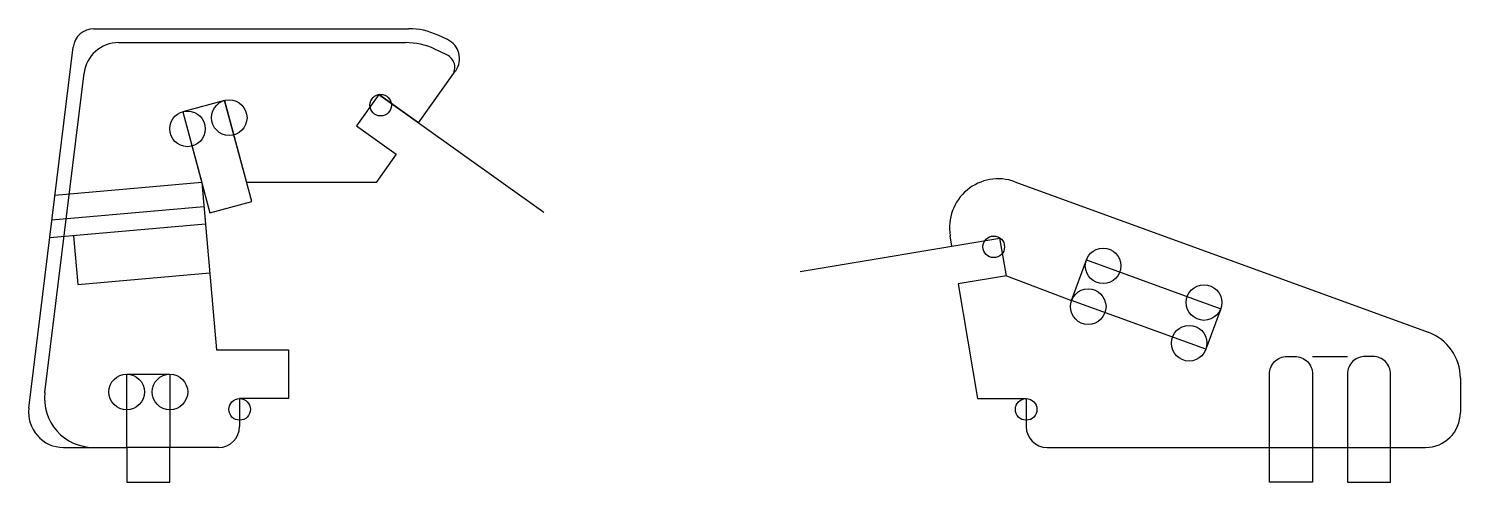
# Model space of a CAD drawing. Header units: millimetres. Extents: x 1 to 206, y -5 to 60.
import ezdxf

# ---------------------------------------------------------------- set-up
doc = ezdxf.new("R2010")
doc.units = ezdxf.units.MM
doc.layers.get('0').update_dxf_attribs({"linetype": 'CONTINUOUS'})

msp = doc.modelspace()

# ---------------------------------------------------------------- linework, layer by layer
for p, q in [((10.02, 60), (55.15, 60)), ((13.56, 58), (54.71, 58)), ((60.74, 58.43), (59.38, 59.06)), ((0.69, 5.61), (7.04, 57.37)), ((60.65, 56.26), (58.93, 57.06)), ((2.98, 7.85), (8.6, 53.61)), ((56.59, 46.51), (61.91, 53.97)), ((56.59, 46.51), (61.43, 53.29)), ((28.77, 49.71), (22.78, 48.1)), ((28.77, 49.71), (31.91, 37.96)), ((50.89, 50.57), (47.7, 46.09)), ((50.89, 50.57), (74.54, 33.7)), ((56.59, 46.51), (50.89, 50.57)), ((22.78, 48.1), (25.49, 37.96)), ((47.7, 46.09), (53.4, 42.03)), ((53.4, 42.03), (50.49, 37.96)), ((25.49, 37.96), (4.43, 36.12)), ((25.49, 37.96), (27.59, 14)), ((25.49, 37.96), (26.02, 31.98)), ((50.49, 37.96), (31.91, 37.96)), ((142.14, 38.07), (201.44, 16.5)), ((25.8, 34.47), (4, 32.56)), ((26.02, 31.98), (3.69, 30.03)), ((7.09, 30.33), (7.7, 23.35)), ((111.35, 25.21), (140, 30)), ((133.1, 28.84), (132.85, 30.34)), ((133.1, 28.84), (140, 30)), ((140.91, 24.58), (140, 30)), ((7.7, 23.35), (26.63, 25.01)), ((140.91, 24.58), (134, 23.42)), ((134, 23.42), (136.75, 7)), ((140.91, 24.58), (150.27, 21.07)), ((27.59, 14), (37.92, 14)), ((37.92, 14), (37.92, 7)), ((184.84, 13.05), (189.84, 13.05)), ((206.04, 9.92), (206.04, 5)), ((37.92, 7), (30.92, 7)), ((30.92, 7), (30.92, 3)), ((136.75, 7), (143.75, 7)), ((143.75, 7), (143.75, 3)), ((146.75, 0), (201.04, 0)), ((5.65, 0), (14.72, 0)), ((9.93, 0), (14.72, 0)), ((27.92, 0), (20.92, 0))]:
    msp.add_line(p, q)
for points in [[(28.77, 49.71), (22.78, 48.1), (26.66, 33.61), (32.65, 35.22)], [(150.27, 21.07), (152.39, 26.89), (171.66, 19.88), (169.54, 14.06)], [(20.92, 0), (14.72, 0), (14.72, 10.5), (20.92, 10.5)], [(20.92, 0), (14.72, 0), (14.72, -5), (20.92, -5)]]:
    msp.add_lwpolyline(points, close=True)
for points in [[(184.84, -5), (178.64, -5), (178.64, 10.5, -0.414214), (181.19, 13.05), (182.29, 13.05, -0.414214), (184.84, 10.5)], [(189.84, -5), (196.04, -5), (196.04, 10.5, 0.414214), (193.49, 13.05), (192.39, 13.05, 0.414214), (189.84, 10.5)]]:
    msp.add_lwpolyline(points, format="xyb", close=True)
for centre, radius in [((29.43, 47.24), 2.55), ((51.15, 49.04), 1.55), ((23.44, 45.64), 2.55), ((139.1, 28.74), 1.55), ((154.79, 26.02), 2.55), ((152.66, 20.17), 2.55), ((169.26, 20.76), 2.55), ((167.14, 14.93), 2.55), ((14.72, 7.95), 2.55), ((20.92, 7.95), 2.55), ((30.92, 5.45), 1.55), ((143.75, 5.45), 1.55)]:
    msp.add_circle(centre, radius)
for centre, radius, start, end in [((10.02, 57), 3, 90, 173), ((55.15, 50), 10, 65, 90), ((13.56, 53), 5, 90, 173), ((54.71, 48), 10, 65, 90), ((59.47, 55.71), 3, -35.5, 65), ((59.8, 54.45), 2, -35.5, 65), ((139.75, 31.49), 7, 70.0048, 189.5), ((199.04, 9.92), 7, 0, 70.0048), ((9.93, 7), 7, 173, 270), ((5.65, 5), 5, 173, 270), ((201.04, 5), 5, 270, 360), ((27.92, 3), 3, 270, 360), ((146.75, 3), 3, 180, 270)]:
    msp.add_arc(centre, radius, start, end)

doc.saveas('drawing.dxf')
